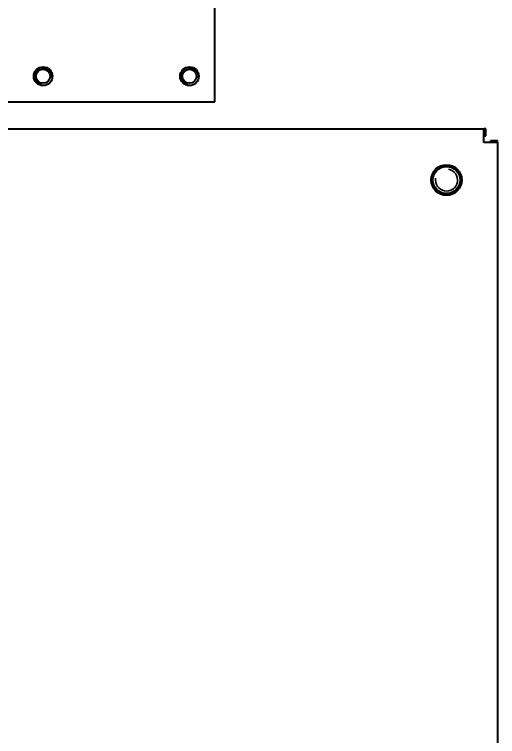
# Model space of a CAD drawing. Header units: millimetres. Extents: x 0 to 5945, y 0 to 4205.
# Drawn here: x 4419.3 to 4561.2, y 2937.5 to 3149.7 of the extents above; entities that cross this region are included whole.
import ezdxf

# ---------------------------------------------------------------- set-up
doc = ezdxf.new("R2010")
doc.units = ezdxf.units.MM
doc.header["$LTSCALE"] = 5
doc.layers.add('가시적인 것(ISO)', color=3, linetype='Continuous', lineweight=40)
doc.layers.add('가시적인 좁은 것(ISO)', color=3, linetype='Continuous', lineweight=35)

msp = doc.modelspace()

# ---------------------------------------------------------------- linework, layer by layer
at = {"layer": '가시적인 것(ISO)'}
for p, q in [((4478.2258, 3124.0699), (4478.2258, 3226.0699)), ((4334.2258, 3124.0699), (4478.2258, 3124.0699)), ((4255.2258, 3116.0699), (4557.2258, 3116.0699)), ((4557.2258, 3112.0699), (4557.2258, 3116.0699)), ((4557.8116, 3116.0699), (4557.2258, 3116.0699)), ((4557.8116, 3114.0699), (4557.8116, 3116.0699)), ((4557.2258, 3114.0699), (4557.8116, 3114.0699)), ((4561.2258, 3112.0699), (4557.2258, 3112.0699)), ((4559.2258, 3112.0699), (4559.2258, 3112.6557)), ((4559.2258, 3112.6557), (4561.2258, 3112.6557)), ((4561.2258, 3112.0699), (4561.2258, 3112.6557)), ((4561.2258, 3112.0699), (4561.2258, 2892.5699))]:
    msp.add_line(p, q, dxfattribs=at)
for centre, radius in [((4427.7258, 3131.5699), 2.75), ((4427.7258, 3131.5699), 2.067), ((4470.7258, 3131.5699), 2.75), ((4470.7258, 3131.5699), 2.067), ((4546.2258, 3101.0699), 4.5), ((4546.2258, 3101.0699), 4)]:
    msp.add_circle(centre, radius, dxfattribs=at)
at = {"layer": '가시적인 좁은 것(ISO)'}
for centre, radius, start, end in [((4427.7258, 3131.5699), 2.5, 350, 260), ((4470.7258, 3131.5699), 2.5, 350, 260), ((4546.2258, 3101.0699), 3.256, 170, 80)]:
    msp.add_arc(centre, radius, start, end, dxfattribs=at)

doc.saveas('drawing.dxf')
